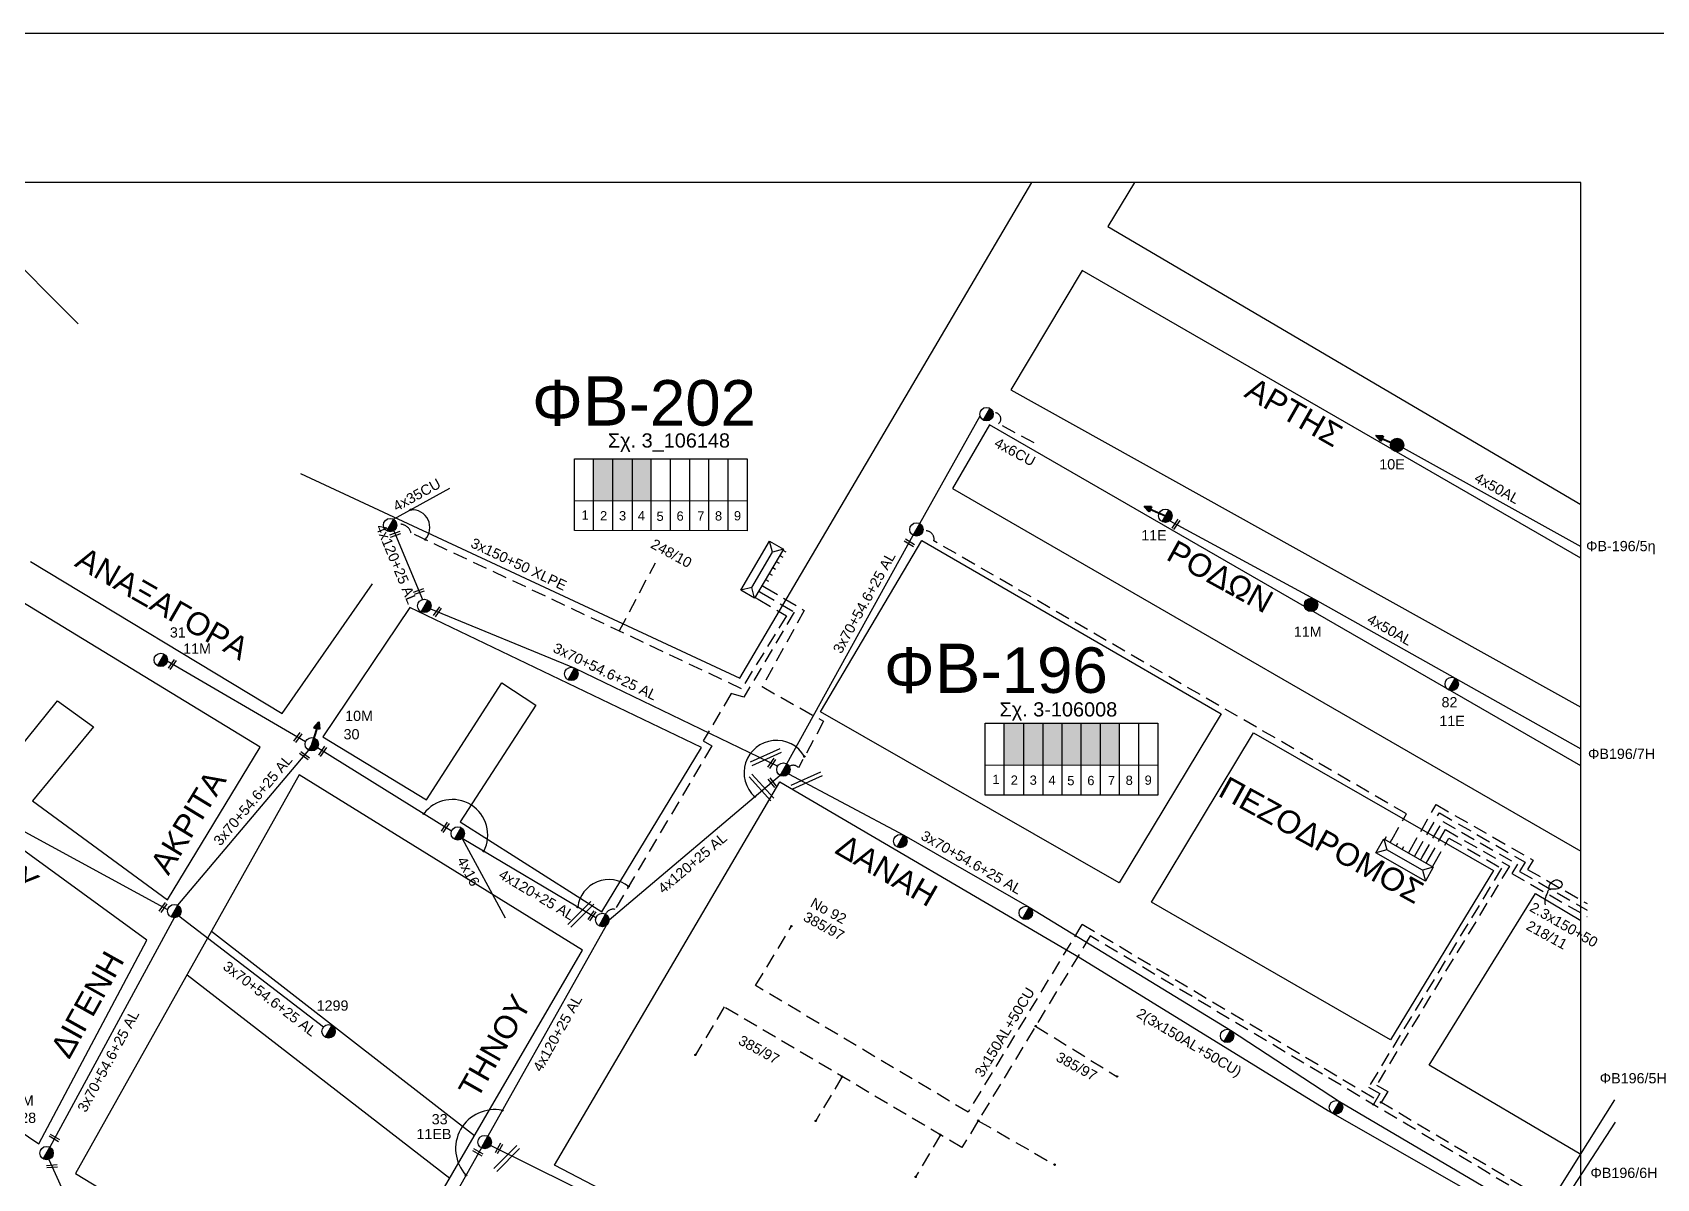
# Model space of a CAD drawing. Header units: millimetres. Extents: x 855 to 3091, y 750 to 2767.
# Drawn here: x 2662.5 to 2947.9, y 1571 to 1772.4 of the extents above; entities that cross this region are included whole.
import ezdxf
from ezdxf.enums import TextEntityAlignment as Align

# ---------------------------------------------------------------- set-up
doc = ezdxf.new("R2010")
doc.units = ezdxf.units.MM
doc.linetypes.add('DASHED', pattern=[19.05, 12.7, -6.35])
for name, color, linetype, lineweight in [('3x150+50', 7, 'Continuous', 30), ('3x150+50 XLPE', 7, 'SYN_LINE', 30), ('3x150AL+50CU', 7, 'Continuous', 30), ('3x70+54.6+25 AL', 7, 'SYN_LINE', 30), ('4x120+25 AL', 7, 'SYN_LINE', 30), ('4x16', 7, 'Continuous', 30), ('4x35CU', 7, 'DASHED', 30), ('4x50AL', 7, 'Continuous', 30), ('4x6CU', 7, 'Continuous', 30), ('Υπόβαθρο ΔΕΗ', 7, 'Continuous', 30)]:
    doc.layers.add(name, color=color, linetype=linetype, lineweight=lineweight)
for name, color, linetype in [('Pillar OTE', 7, 'Continuous'), ('TEXT ΚΑΛΩΔΙΩΝ', 7, 'Continuous'), ('Άγνωστα', 7, 'Continuous'), ('Επίτονοι', 7, 'Continuous'), ('Επιγραφές - Σχήματα', 7, 'Continuous'), ('Καλώδια ΧΤ   3x150AL+50CU', 7, 'DASHED'), ('Μηχανική τομή', 7, 'Continuous'), ('Στύλος Ξύλινος', 7, 'Continuous'), ('Στύλος Ξύλινος @ 1', 7, 'Continuous'), ('Στύλος ΦΜ', 7, 'Continuous'), ('Στύλος ΦΜ @ 1', 7, 'Continuous'), ('Συνδέσεις', 7, 'Continuous'), ('Τομή', 7, 'Continuous'), ('Υποσταθμός πόλεως', 7, 'Continuous')]:
    doc.layers.add(name, color=color, linetype=linetype)
doc.styles.add('arial', font='arial.ttf')
doc.styles.get("Standard").update_dxf_attribs({"font": 'arial.ttf'})
doc.linetypes.add('SYN_LINE', pattern='A,0.5,-0.0001,["/\\/\\/\\/",Standard,S=0.1,R=0,X=0,Y=-0.05],-0.25', length=0.7501)

# ---------------------------------------------------------------- blocks, each defined once
blk = doc.blocks.new('ΥΠΑΡΧΩΝ ΤΣΙΜΕΝΤΕΝΙΟΣ ΣΤΥΛΟΣ')
at = {"layer": 'Στύλος ΦΜ'}
blk.add_hatch(color=7, dxfattribs=at).paths.add_polyline_path([(-1.29, -2.28, 0.574793), (2.62, 0, 0.268822), (1.3, 2.27)])
at = {"layer": 'Στύλος ΦΜ', "color": 7}
blk.add_line((-1.29, -2.28), (1.3, 2.27), dxfattribs=at)
blk.add_circle((0, 0), 2.62, dxfattribs=at)
at = {"layer": 'Στύλος ΦΜ', "flags": 4}
for tag, p in [('ΤΥΠΟΣ', (-4.91, 3.03)), ('ΑΡΙΘΜΟΣ', (-4.68, 8.05))]:
    blk.add_attdef(tag, p, '', height=4, dxfattribs=at)
blk = doc.blocks.new('ΥΠΑΡΧΩΝ ΞΥΛΙΝΟΣ ΣΤΥΛΟΣ')
at = {"layer": 'Στύλος Ξύλινος'}
h = blk.add_hatch(color=7, dxfattribs=at)
h.paths.add_polyline_path([(-2.62, 0, 0.270008), (-1.29, -2.28), (1.3, 2.27, 0.576266)])
h.paths.add_polyline_path([(-1.29, -2.28, 0.574793), (2.62, 0, 0.268822), (1.3, 2.27)])
at = {"layer": 'Στύλος Ξύλινος', "color": 7}
blk.add_line((-1.29, -2.28), (1.3, 2.27), dxfattribs=at)
blk.add_circle((0, 0), 2.62, dxfattribs=at)
at = {"layer": 'Στύλος Ξύλινος', "flags": 4}
for tag, p in [('ΑΡΙΘΜΟΣ', (-4.91, 8.6)), ('ΤΥΠΟΣ', (-4.85, 3.39))]:
    blk.add_attdef(tag, p, '', height=4, dxfattribs=at)
blk = doc.blocks.new('ΕΠΙΤΟΝΟΣ')
at = {"layer": 'Επίτονοι', "lineweight": 40, "ltscale": 40}
blk.add_hatch(color=256, dxfattribs=at).paths.add_polyline_path([(-1.13, 6.47), (0, 9.1), (1.13, 6.47)])
for p, q in [((-1.13, 6.47), (0, 9.1)), ((1.13, 6.47), (-1.13, 6.47)), ((-1.13, 6.47), (0, 6.47)), ((0, 9.1), (1.13, 6.47)), ((0, 6.47), (0, 0))]:
    blk.add_line(p, q, dxfattribs=at)
blk = doc.blocks.new('ΥΠΟΣΤΑΘΜΟΣ ΠΟΛΕΩΣ 9 ΑΝΑΧΩΡΗΣΕΩΝ')
at = {"layer": 'Υποσταθμός πόλεως', "ltscale": 40}
for p, q in [((-9.63, -2.82), (-9.63, -4)), ((-7.12, -2.82), (-7.12, -4)), ((-4.84, -2.82), (-4.84, -4)), ((-2.36, -2.82), (-2.36, -4)), ((0.09, -2.82), (0.09, -4)), ((2.55, -2.82), (2.55, -4)), ((5.02, -2.82), (5.02, -4)), ((7.48, -2.82), (7.48, -4)), ((9.61, -2.82), (9.61, -4))]:
    blk.add_line(p, q, dxfattribs=at)
blk.add_lwpolyline([(-10.02, 2.82), (10.02, 2.82), (10.02, -2.82), (-10.02, -2.82)], close=True, dxfattribs=at)
for points in [[(-7.21, 0), (-10.02, 2.82)], [(-10.02, -2.82), (-7.21, 0)], [(-7.21, 0), (7.21, 0)], [(7.21, 0), (10.02, 2.82)], [(10.02, -2.82), (7.21, 0)]]:
    blk.add_lwpolyline(points, dxfattribs=at)
at = {"layer": 'Υποσταθμός πόλεως', "linetype": 'SYN_LINE', "ltscale": 40, "flags": 1}
for tag, p in [('ΜΕΤΑΣΧΗΜΑΤΙΣΜΟΣ', (10.79, 1.71)), ('ΙΣΧΥΣ', (10.77, -1.08)), ('ΑΡΙΘΜΟΣ', (10.89, -3.8))]:
    blk.add_attdef(tag, p, '', height=1.8, dxfattribs=at)
blk = doc.blocks.new('ΜΗΧΑΝΙΚΗ ΤΟΜΗ')
at = {"layer": 'Μηχανική τομή', "ltscale": 40}
for p, q in [((-1.9, 0.8), (5.7, 0.8)), ((-1.9, -0.8), (5.7, -0.8))]:
    blk.add_line(p, q, dxfattribs=at)
blk = doc.blocks.new('_ΣΥΝΔΕΣΗ')
at = {"layer": 'Συνδέσεις', "linetype": 'SYN_LINE', "ltscale": 40}
blk.add_hatch(color=256, dxfattribs=at).paths.add_polyline_path([(0.5, 0, 1), (-0.5, 0, 1)])
at = {"layer": 'Συνδέσεις'}
blk.add_circle((0, 0), 0.5, dxfattribs=at)
blk = doc.blocks.new('ΤΟΜΗ')
at = {"layer": 'Τομή', "ltscale": 40}
for p, q in [((-5.7, 0), (17.1, 0)), ((-5.7, -2.8), (17.1, -2.8))]:
    blk.add_line(p, q, dxfattribs=at)

msp = doc.modelspace()

# ---------------------------------------------------------------- hatches: boundary and pattern name
at = {"layer": 'Καλώδια ΧΤ   3x150AL+50CU', "linetype": 'DASHED', "lineweight": -3, "ltscale": 0.2}
h = msp.add_hatch(color=30, dxfattribs=at)
h.dxf.hatch_style = 1
h.paths.add_polyline_path([(2764.48, 1697.52), (2761.04, 1697.52), (2761.04, 1690.16), (2764.48, 1690.15)])
h = msp.add_hatch(color=6, dxfattribs=at)
h.dxf.hatch_style = 1
h.paths.add_polyline_path([(2764.48, 1690.15), (2767.92, 1690.15), (2767.92, 1697.52), (2764.48, 1697.52)])
h = msp.add_hatch(color=5, dxfattribs=at)
h.dxf.hatch_style = 1
h.paths.add_polyline_path([(2771.22, 1697.52), (2767.92, 1697.52), (2767.92, 1690.15), (2771.22, 1690.15)])
h = msp.add_hatch(color=2, dxfattribs=at)
h.dxf.hatch_style = 1
h.paths.add_polyline_path([(2836.66, 1651.05), (2833.22, 1651.05), (2833.22, 1643.69), (2836.66, 1643.69)])
h = msp.add_hatch(color=173, dxfattribs=at)
h.dxf.hatch_style = 1
h.paths.add_polyline_path([(2836.66, 1643.69), (2840.1, 1643.68), (2840.1, 1651.05), (2836.66, 1651.05)])
h = msp.add_hatch(color=6, dxfattribs=at)
h.dxf.hatch_style = 1
h.paths.add_polyline_path([(2843.4, 1651.05), (2840.1, 1651.05), (2840.1, 1643.68), (2843.4, 1643.68)])
h = msp.add_hatch(color=62, dxfattribs=at)
h.dxf.hatch_style = 1
h.paths.add_polyline_path([(2846.7, 1651.05), (2843.4, 1651.05), (2843.4, 1643.68), (2846.7, 1643.68)])
h = msp.add_hatch(color=27, dxfattribs=at)
h.dxf.hatch_style = 1
h.paths.add_polyline_path([(2850.08, 1651.04), (2846.79, 1651.04), (2846.79, 1643.68), (2850.08, 1643.67)])
h = msp.add_hatch(color=30, dxfattribs=at)
h.dxf.hatch_style = 1
h.paths.add_polyline_path([(2853.48, 1651.04), (2850.18, 1651.04), (2850.18, 1643.67), (2853.48, 1643.67)])

# ---------------------------------------------------------------- linework, layer by layer
at = {"layer": '3x150+50', "lineweight": -3}
msp.add_lwpolyline([(876.93, 763.69), (2934.6, 763.16), (2934.6, 1746.06), (876.93, 1746.06)], close=True, dxfattribs=at)
at = {"layer": '3x150+50', "color": 2, "linetype": 'DASHED', "lineweight": -3, "ltscale": 0.2}
msp.add_lwpolyline([(2901.36, 1630.56), (2903.95, 1635.09), (2820.88, 1683.09, 0.607413), (2818.93, 1684.72)], format="xyb", dxfattribs=at)
at = {"layer": '3x150+50', "color": 6, "linetype": 'DASHED', "lineweight": -3, "ltscale": 0.2}
msp.add_lwpolyline([(2790.6, 1673.93), (2796.31, 1670.57), (2787.46, 1655.58), (2785.28, 1656.23), (2780.34, 1647.93), (2781.85, 1647.07), (2764.84, 1618.31, 0.356063), (2763.19, 1617.48, -22.313535)], format="xyb", dxfattribs=at)
at = {"layer": '3x150+50', "color": 5, "linetype": 'DASHED', "lineweight": -3, "ltscale": 0.2}
msp.add_lwpolyline([(2791.18, 1674.91), (2798.08, 1670.85), (2790.68, 1657.46), (2801.49, 1651.36), (2797.09, 1643.21, 0.365697), (2795.46, 1643.44, -11.919928)], format="xyb", dxfattribs=at)
at = {"layer": '3x150+50', "color": 30, "linetype": 'DASHED', "lineweight": -3, "ltscale": 0.2}
msp.add_lwpolyline([(2904.56, 1628.72), (2909.15, 1636.73), (2926.2, 1626.96), (2925.22, 1625.34), (2935.67, 1619.35)], dxfattribs=at)
at = {"layer": '3x150+50', "color": 27, "linetype": 'DASHED', "lineweight": -3, "ltscale": 0.2}
msp.add_lwpolyline([(2905.62, 1628.12), (2909.72, 1635.26), (2924.81, 1626.6), (2923.83, 1624.99), (2935.68, 1618.19)], dxfattribs=at)
at = {"layer": '3x150+50', "color": 62, "linetype": 'DASHED', "lineweight": -3, "ltscale": 0.2}
msp.add_lwpolyline([(2906.7, 1627.5), (2910.3, 1633.77), (2923.43, 1626.24), (2922.44, 1624.63), (2935.69, 1617.04)], dxfattribs=at)
at = {"layer": '3x150+50 XLPE', "color": 30, "linetype": 'DASHED', "lineweight": -3, "ltscale": 0.2}
msp.add_lwpolyline([(2789.97, 1672.85), (2794.99, 1669.9), (2787.06, 1657.1), (2728.99, 1684.47, 0.415967), (2726.49, 1685.94)], format="xyb", dxfattribs=at)
msp.add_lwpolyline([(2765.59, 1667.22), (2771.94, 1679.24)], dxfattribs=at)
at = {"layer": '3x150AL+50CU', "color": 6, "linetype": 'DASHED', "lineweight": -3, "ltscale": 0.2}
for points in [[(2908.78, 1626.31), (2911.38, 1630.84), (2920.65, 1625.53), (2897.28, 1587.08), (2899.27, 1585.96), (2898.12, 1584.02)], [(2923.88, 1550.11), (2931.73, 1564.01), (2848.37, 1613.64), (2825.82, 1576.46), (2784.05, 1601.16), (2778.98, 1592.74)], [(2838.75, 1597.79), (2853.05, 1588.95)], [(2804.75, 1588.92), (2800.12, 1581.14)], [(2822.02, 1578.7), (2817.67, 1571.3)], [(2828.68, 1581.18), (2842.08, 1573.45)]]:
    msp.add_lwpolyline(points, dxfattribs=at)
at = {"layer": '3x150AL+50CU', "color": 173, "linetype": 'DASHED', "lineweight": -3, "ltscale": 0.2}
for points in [[(2907.69, 1626.93), (2910.79, 1632.34), (2922.04, 1625.89), (2898.67, 1587.44), (2900.66, 1586.33), (2899.49, 1584.37)], [(2925.88, 1548.9), (2934.23, 1563.69), (2846.91, 1615.68), (2826.89, 1582.68), (2789.55, 1604.91), (2795.85, 1615.36)]]:
    msp.add_lwpolyline(points, dxfattribs=at)
at = {"layer": '3x70+54.6+25 AL', "color": 2, "linetype": 'SYN_LINE', "lineweight": -3, "ltscale": 15}
for points in [[(2818.39, 1686.1), (2829, 1705.06)], [(2795.01, 1643.9), (2817.23, 1684.06)]]:
    msp.add_lwpolyline(points, dxfattribs=at)
at = {"layer": '3x70+54.6+25 AL', "color": 30, "linetype": 'SYN_LINE', "lineweight": -3, "ltscale": 15}
msp.add_lwpolyline([(2732.39, 1671.12), (2757.75, 1660.71), (2793.43, 1643.5)], dxfattribs=at)
at = {"layer": '3x70+54.6+25 AL', "color": 6, "linetype": 'SYN_LINE', "lineweight": -3, "ltscale": 15}
for points in [[(2710.45, 1647.78), (2686.15, 1661.92)], [(2710.96, 1646.31), (2687.97, 1619.03)], [(2736.11, 1632.08), (2712.54, 1646.7)], [(2686.23, 1618.24), (2649.94, 1637.98)], [(2687.34, 1616.83), (2665.53, 1576.51)], [(2688.19, 1617.15), (2713.61, 1597.66)], [(2665.33, 1574.37), (2672.57, 1558.29)]]:
    msp.add_lwpolyline(points, dxfattribs=at)
at = {"layer": '3x70+54.6+25 AL', "color": 173, "linetype": 'SYN_LINE', "lineweight": -3, "ltscale": 15}
msp.add_lwpolyline([(2795.32, 1642.11), (2815.57, 1631.33), (2837.63, 1618.71), (2873.01, 1597.1), (2892.15, 1584.55), (2926.95, 1564.03)], dxfattribs=at)
at = {"layer": '3x70+54.6+25 AL', "color": 5, "linetype": 'SYN_LINE', "lineweight": -3, "ltscale": 15}
msp.add_lwpolyline([(2741.35, 1576.39), (2716.72, 1532.62)], dxfattribs=at)
at = {"layer": '3x70+54.6+25 AL', "color": 85, "linetype": 'SYN_LINE', "lineweight": -3, "ltscale": 15}
msp.add_lwpolyline([(2888.65, 1492.96), (2864.66, 1513.08), (2824.1, 1533.72), (2785.14, 1555.89), (2742.94, 1576.81)], dxfattribs=at)
at = {"layer": '4x120+25 AL', "color": 30, "linetype": 'SYN_LINE', "lineweight": -3, "ltscale": 15}
msp.add_lwpolyline([(2725.96, 1684.86), (2730.99, 1672.77)], dxfattribs=at)
at = {"layer": '4x120+25 AL', "color": 5, "linetype": 'SYN_LINE', "lineweight": -3, "ltscale": 15}
msp.add_lwpolyline([(2793.85, 1641.86), (2763.79, 1616.43), (2742.51, 1578.44)], dxfattribs=at)
at = {"layer": '4x120+25 AL', "color": 6, "linetype": 'SYN_LINE', "lineweight": -3, "ltscale": 15}
msp.add_lwpolyline([(2761.49, 1616.82), (2738, 1630.78)], dxfattribs=at)
at = {"layer": '4x120+25 AL', "color": 62, "linetype": 'SYN_LINE', "lineweight": -3, "ltscale": 15}
msp.add_lwpolyline([(2927.93, 1564.71), (2940.58, 1584.85)], dxfattribs=at)
at = {"layer": '4x120+25 AL', "color": 27, "linetype": 'SYN_LINE', "lineweight": -3, "ltscale": 15}
msp.add_lwpolyline([(2929.1, 1563.08), (2940.69, 1580.93)], dxfattribs=at)
at = {"layer": '4x16', "color": 6, "linetype": 'SYN_LINE', "lineweight": -3, "ltscale": 15}
msp.add_lwpolyline([(2738, 1630.78), (2745.53, 1616.82)], dxfattribs=at)
at = {"layer": '4x35CU', "color": 30, "linetype": 'SYN_LINE', "lineweight": -3, "ltscale": 15}
msp.add_lwpolyline([(2725.9, 1686.86), (2735.83, 1692.33)], dxfattribs=at)
at = {"layer": '4x50AL', "color": 62, "linetype": 'Continuous', "lineweight": -3, "ltscale": 0.2}
msp.add_lwpolyline([(2903.36, 1699.4), (2934.6, 1682.1)], dxfattribs=at)
at = {"layer": '4x50AL', "color": 30, "linetype": 'Continuous', "lineweight": -3, "ltscale": 0.2}
msp.add_lwpolyline([(2862.33, 1686.6), (2887.76, 1672.84), (2912.48, 1658.94), (2934.6, 1646.5)], dxfattribs=at)
at = {"layer": '4x6CU', "color": 2, "linetype": 'DASHED', "lineweight": -3, "ltscale": 0.2}
msp.add_lwpolyline([(2838.53, 1700.28), (2832.24, 1703.66, 0.809167), (2831.3, 1705.56, -0.858425)], format="xyb", dxfattribs=at)
at = {"layer": 'Pillar OTE', "lineweight": -3, "ltscale": 40}
for points in [[(2757.71, 1684.88), (2757.71, 1697.52), (2788.05, 1697.52), (2788.05, 1684.85), (2757.71, 1684.88)], [(2761.04, 1684.87), (2761.04, 1697.52)], [(2764.48, 1684.87), (2764.48, 1697.52)], [(2767.92, 1684.87), (2767.92, 1697.52)], [(2771.22, 1684.86), (2771.22, 1697.52)], [(2774.6, 1684.86), (2774.6, 1697.52)], [(2778, 1684.86), (2778, 1697.52)], [(2781.34, 1684.85), (2781.34, 1697.52)], [(2784.73, 1684.85), (2784.73, 1697.52)], [(2757.71, 1690.16), (2788.05, 1690.13)], [(2829.9, 1638.41), (2829.9, 1651.05), (2860.23, 1651.05), (2860.23, 1638.38), (2829.9, 1638.41)], [(2833.22, 1638.41), (2833.22, 1651.05)], [(2836.66, 1638.4), (2836.66, 1651.05)], [(2840.1, 1638.4), (2840.1, 1651.05)], [(2843.4, 1638.4), (2843.4, 1651.05)], [(2846.79, 1638.39), (2846.79, 1651.05)], [(2850.18, 1638.39), (2850.18, 1651.05)], [(2853.52, 1638.39), (2853.52, 1651.05)], [(2856.91, 1638.38), (2856.91, 1651.05)], [(2829.9, 1643.69), (2860.23, 1643.66)]]:
    msp.add_lwpolyline(points, dxfattribs=at)
at = {"layer": 'Επιγραφές - Σχήματα', "lineweight": -3}
msp.add_lwpolyline([(854.53, 1772.42), (3089.94, 1772.28), (3090.64, 753.14), (854.53, 753.28)], close=True, dxfattribs=at)
at = {"layer": 'Υπόβαθρο ΔΕΗ', "lineweight": -3}
for points in [[(2709.58, 1694.93), (2786.79, 1658.94), (2838.09, 1746.06)], [(2856.12, 1746.06), (2851.44, 1738.35), (2934.6, 1689.46)], [(2608.88, 1690.77), (2629.9, 1710.86), (2655.93, 1735.77), (2670.5, 1721.22)], [(2934.6, 1680.05), (2846.95, 1730.58), (2834.42, 1709.63), (2934.6, 1653.86)], [(2934.6, 1643.53), (2830.63, 1703.45), (2824.14, 1692.3), (2934.6, 1628.56)], [(2662.13, 1679.46), (2706.33, 1652.72), (2722.24, 1675.54)], [(2656.15, 1641.72), (2666.85, 1654.98), (2673.18, 1650.41), (2662.47, 1637.4), (2686.17, 1619.98), (2702.5, 1646.82), (2658.18, 1673.81)], [(2646.63, 1588.52), (2663.56, 1577.12), (2682.53, 1612.92), (2633.38, 1648.72)], [(2934.6, 1575.26), (2907.92, 1590.94), (2926.62, 1621.08), (2934.6, 1616.38)], [(2693.92, 1614.48), (2740.13, 1578.55)], [(2689.64, 1606.83), (2735.78, 1571.08)]]:
    msp.add_lwpolyline(points, dxfattribs=at)
for points in [[(2818.79, 1683.14), (2871.35, 1652.7), (2853.43, 1622.96), (2800.94, 1653.04)], [(2713.46, 1648.63), (2731.73, 1637.55), (2744.95, 1658.15), (2750.93, 1654.22), (2737.64, 1633.69), (2762.55, 1617.87), (2780.06, 1646.74), (2728.8, 1671.35)], [(2877.08, 1649.36), (2919.26, 1625.17), (2901.14, 1595.36), (2859.1, 1619.59)], [(2670.04, 1571.87), (2718.95, 1542.16), (2759.12, 1611.17), (2709.32, 1641.96)], [(2793.81, 1640.75), (2846.61, 1609.78), (2890.26, 1582.91), (2926.38, 1562.25), (2892.01, 1501.46), (2754.23, 1573.34)]]:
    msp.add_lwpolyline(points, close=True, dxfattribs=at)
for centre, radius, start, end in [((2729.15, 1685.41), 3.14, 317.7346, 93.7617), ((2793.21, 1642.33), 5.69, 29.7572, 228.0991), ((2736.23, 1631.38), 6.24, 332.8279, 143.275), ((2763.76, 1618.02), 5.53, 51.2799, 172.6101), ((2743.68, 1576.26), 6.86, 78.4419, 222.8093)]:
    msp.add_arc(centre, radius, start, end, dxfattribs=at)
msp.add_spline([(2929.16, 1621.68), (2929.02, 1622.4), (2929.35, 1622.97), (2930.5, 1623.51), (2931.28, 1622.65), (2930.56, 1621.92), (2929.28, 1621.86), (2928.93, 1621.73), (2928.7, 1621.27), (2928.27, 1620.11), (2928.29, 1619.12)], degree=3, dxfattribs=at)

# ---------------------------------------------------------------- block references
at = {"layer": 'Επίτονοι', "lineweight": -3, "xscale": 0.449999999999818, "yscale": 0.449999999999818, "zscale": 0.449999999999818}
for p, rotation in [((2902.3, 1699.92), 66.30421483299578), ((2861.56, 1687.49), 66.30421483299578), ((2711.54, 1647.34), 342.6504461399322)]:
    msp.add_blockref('ΕΠΙΤΟΝΟΣ', p, dxfattribs=dict(at, rotation=rotation))
at = {"layer": 'Μηχανική τομή', "lineweight": -3, "zscale": 0.4999999999999997}
for p, xscale, yscale, rotation in [((2726.61, 1684.36), 0.2499999999999996, 0.2499999999999996, 199.5512170538467), ((2863.66, 1686.36), 0.2499999999999997, 0.2499999999999997, 234.9952030051229), ((2816.17, 1683), 0.2499999999999997, 0.2499999999999997, 327.7817760643617), ((2730.8, 1674.29), 0.2499999999999996, 0.2499999999999996, 199.5512170538467), ((2733.86, 1670.99), 0.2499999999999997, 0.2499999999999997, 234.9952030051229), ((2687.27, 1661.75), 0.2499999999999997, 0.2499999999999997, 234.9952030051229), ((2709.34, 1648.91), 0.2499999999999997, 0.2499999999999997, 234.9952030051229), ((2713.7, 1646.47), 0.2499999999999997, 0.2499999999999997, 234.9952030051229), ((2709.89, 1645.64), 0.2499999999999997, 0.2499999999999997, 323.9057876793506), ((2792.63, 1644.37), 0.2499999999999997, 0.2499999999999997, 234.9952030051229), ((2792.15, 1640.96), 0.2499999999999997, 0.2499999999999997, 307.2714746989741), ((2735.24, 1633.11), 0.2499999999999997, 0.2499999999999997, 234.9952030051229), ((2685.66, 1619.03), 0.2499999999999997, 0.2499999999999997, 234.9952030051229), ((2761.03, 1617.58), 0.2499999999999997, 0.2499999999999997, 234.9952030051229), ((2666.73, 1577.87), 0.2499999999999997, 0.2499999999999997, 148.908437610711), ((2740.29, 1575.86), 0.2499999999999997, 0.2499999999999997, 331.229977381146), ((2744.64, 1576.69), 0.2499999999999997, 0.2499999999999997, 240.6987060278223), ((2666.36, 1573.17), 0.2499999999999997, 0.2499999999999997, 184.258688355785)]:
    msp.add_blockref('ΜΗΧΑΝΙΚΗ ΤΟΜΗ', p, dxfattribs=dict(at, xscale=xscale, yscale=yscale, rotation=rotation))
at = {"layer": 'Στύλος Ξύλινος @ 1', "lineweight": -3, "ltscale": 40}
ref = msp.add_blockref('ΥΠΑΡΧΩΝ ΞΥΛΙΝΟΣ ΣΤΥΛΟΣ', (2902.3, 1699.92), dxfattribs=dict(at, xscale=0.4499999999998181, yscale=0.4499999999998181, zscale=0.4499999999998181))
ref.add_attrib('ΤΥΠΟΣ', '10E', (2899.16, 1695.63), dxfattribs={"layer": 'Στύλος Ξύλινος', "height": 1.8, "flags": 4})
ref = msp.add_blockref('ΥΠΑΡΧΩΝ ΞΥΛΙΝΟΣ ΣΤΥΛΟΣ', (2887.17, 1671.82), dxfattribs=dict(at, xscale=0.4499999999998181, yscale=0.4499999999998181, zscale=0.4499999999998181))
ref.add_attrib('ΤΥΠΟΣ', '11M', (2884.14, 1666.21), dxfattribs={"layer": 'Στύλος Ξύλινος', "height": 1.8, "flags": 4})
at = {"layer": 'Στύλος ΦΜ @ 1', "lineweight": -3, "ltscale": 40, "xscale": 0.4499999999998181, "yscale": 0.4499999999998181, "zscale": 0.4499999999998181}
for p in [(2830.14, 1705.34), (2725.31, 1685.84), (2817.81, 1685.08), (2731.33, 1671.64), (2757.16, 1659.69), (2794.43, 1642.88), (2737.21, 1631.66), (2814.98, 1630.31), (2687.39, 1618.01), (2837.04, 1617.69), (2762.61, 1616.45), (2872.42, 1596.08), (2891.56, 1583.53)]:
    msp.add_blockref('ΥΠΑΡΧΩΝ ΤΣΙΜΕΝΤΕΝΙΟΣ ΣΤΥΛΟΣ', p, dxfattribs=at)
at = {"layer": 'Στύλος ΦΜ @ 1', "lineweight": -3, "ltscale": 40}
ref = msp.add_blockref('ΥΠΑΡΧΩΝ ΤΣΙΜΕΝΤΕΝΙΟΣ ΣΤΥΛΟΣ', (2861.56, 1687.49), dxfattribs=dict(at, xscale=0.4499999999998181, yscale=0.4499999999998181, zscale=0.4499999999998181))
ref.add_attrib('ΤΥΠΟΣ', '11E', (2857.33, 1683.16), dxfattribs={"layer": 'Στύλος ΦΜ', "height": 1.8, "flags": 4})
ref = msp.add_blockref('ΥΠΑΡΧΩΝ ΤΣΙΜΕΝΤΕΝΙΟΣ ΣΤΥΛΟΣ', (2685, 1662.16), dxfattribs=dict(at, xscale=0.449999999999818, yscale=0.449999999999818, zscale=0.449999999999818))
ref.add_attrib('ΤΥΠΟΣ', '31', (2686.6, 1666.09), dxfattribs={"layer": 'Στύλος ΦΜ', "height": 1.8, "flags": 4})
ref.add_attrib('ΑΡΙΘΜΟΣ', '11M', (2688.94, 1663.24), dxfattribs={"layer": 'Στύλος ΦΜ', "height": 1.8, "flags": 4})
ref = msp.add_blockref('ΥΠΑΡΧΩΝ ΤΣΙΜΕΝΤΕΝΙΟΣ ΣΤΥΛΟΣ', (2911.89, 1657.92), dxfattribs=dict(at, xscale=0.4499999999998181, yscale=0.4499999999998181, zscale=0.4499999999998181))
ref.add_attrib('ΤΥΠΟΣ', '11E', (2909.71, 1650.53), dxfattribs={"layer": 'Στύλος ΦΜ', "height": 1.8, "flags": 4})
ref.add_attrib('ΑΡΙΘΜΟΣ', '82', (2910.1, 1653.82), dxfattribs={"layer": 'Στύλος ΦΜ', "height": 1.8, "flags": 4})
ref = msp.add_blockref('ΥΠΑΡΧΩΝ ΤΣΙΜΕΝΤΕΝΙΟΣ ΣΤΥΛΟΣ', (2711.54, 1647.34), dxfattribs=dict(at, xscale=0.449999999999818, yscale=0.449999999999818, zscale=0.449999999999818))
ref.add_attrib('ΤΥΠΟΣ', '30', (2717.13, 1648.19), dxfattribs={"layer": 'Στύλος ΦΜ', "height": 1.8, "flags": 4})
ref.add_attrib('ΑΡΙΘΜΟΣ', '10M', (2717.41, 1651.42), dxfattribs={"layer": 'Στύλος ΦΜ', "height": 1.8, "flags": 4})
ref = msp.add_blockref('ΥΠΑΡΧΩΝ ΤΣΙΜΕΝΤΕΝΙΟΣ ΣΤΥΛΟΣ', (2714.5, 1596.88), dxfattribs=dict(at, xscale=0.4499999999998181, yscale=0.4499999999998181, zscale=0.4499999999998181))
ref.add_attrib('ΑΡΙΘΜΟΣ', '1299', (2712.4, 1600.51), dxfattribs={"layer": 'Στύλος ΦΜ', "height": 1.8, "flags": 4})
ref = msp.add_blockref('ΥΠΑΡΧΩΝ ΤΣΙΜΕΝΤΕΝΙΟΣ ΣΤΥΛΟΣ', (2664.94, 1575.48), dxfattribs=dict(at, xscale=0.4499999999998181, yscale=0.4499999999998181, zscale=0.4499999999998181))
ref.add_attrib('ΤΥΠΟΣ', '28', (2660.3, 1580.79), dxfattribs={"layer": 'Στύλος ΦΜ', "height": 1.8, "flags": 4})
ref.add_attrib('ΑΡΙΘΜΟΣ', '11M', (2657.8, 1583.84), dxfattribs={"layer": 'Στύλος ΦΜ', "height": 1.8, "flags": 4})
ref = msp.add_blockref('ΥΠΑΡΧΩΝ ΤΣΙΜΕΝΤΕΝΙΟΣ ΣΤΥΛΟΣ', (2741.93, 1577.42), dxfattribs=dict(at, xscale=0.4499999999998181, yscale=0.4499999999998181, zscale=0.4499999999998181))
ref.add_attrib('ΤΥΠΟΣ', '33', (2732.62, 1580.53), dxfattribs={"layer": 'Στύλος ΦΜ', "height": 1.8, "flags": 4})
ref.add_attrib('ΑΡΙΘΜΟΣ', '11EB', (2729.94, 1577.93), dxfattribs={"layer": 'Στύλος ΦΜ', "height": 1.8, "flags": 4})
at = {"layer": 'Συνδέσεις', "lineweight": -3, "xscale": 0.25, "yscale": 0.25, "zscale": 0.25}
for p in [(2728.95, 1688.54), (2731.48, 1683.31), (2798.14, 1645.16), (2789.41, 1638.11), (2731.23, 1635.12), (2741.78, 1628.53), (2767.22, 1622.34), (2758.27, 1618.73), (2795.85, 1615.36), (2838.76, 1597.79), (2778.98, 1592.74), (2804.75, 1588.92), (2853.06, 1588.95), (2898.12, 1584.03), (2899.49, 1584.38), (2745.06, 1582.98), (2828.68, 1581.18), (2800.12, 1581.14), (2822.02, 1578.71), (2842.08, 1573.45), (2738.65, 1571.6), (2817.67, 1571.3)]:
    msp.add_blockref('_ΣΥΝΔΕΣΗ', p, dxfattribs=at)
at = {"layer": 'Τομή', "lineweight": -3, "xscale": 0.2499999999999996, "yscale": 0.2499999999999996, "zscale": 0.2499999999999996}
for p, rotation in [((2789.94, 1644.81), 24.14111223964568), ((2789.87, 1641.01), 312.1892763194016), ((2797.12, 1640.71), 24.14111223964568), ((2757.58, 1616.69), 44.97934220128096), ((2744.56, 1573.77), 44.97934220128096)]:
    msp.add_blockref('ΤΟΜΗ', p, dxfattribs=dict(at, rotation=rotation))
at = {"layer": 'Υποσταθμός πόλεως', "lineweight": -3}
for p, xscale, yscale, zscale, rotation in [((2790.69, 1678.01), 0.4999999999999999, 0.4999999999999999, 0.4999999999999999, 59.5083979219021), ((2903.61, 1626.97), 0.4999999999999997, 0.4999999999999997, 0.4999999999999997, 150.1769228487895)]:
    msp.add_blockref('ΥΠΟΣΤΑΘΜΟΣ ΠΟΛΕΩΣ 9 ΑΝΑΧΩΡΗΣΕΩΝ', p, dxfattribs=dict(at, xscale=xscale, yscale=yscale, zscale=zscale, rotation=rotation))

# ---------------------------------------------------------------- texts
at = {"lineweight": -3, "ltscale": 40, "char_height": 4, "width": 65.6312, "attachment_point": 1, "style": 'arial'}
for s, insert, rotation in [('APTHΣ', (2877.2, 1712), 330.258), ('ANAΞAΓOPA', (2671.66, 1682.21), 330.1688), ('POΔΩN', (2863.42, 1683.4), 331.1444), ('ΠΕΖΟΔΡΟΜΟΣ', (2872.55, 1641.86), 331.1444), ('ΔANAH', (2805.29, 1631.75), 329.8583), ('THNOY', (2737.14, 1586.77), 60.3635)]:
    msp.add_mtext(s, dxfattribs=dict(at, insert=insert, rotation=rotation))
at = {"lineweight": -3, "ltscale": 30, "char_height": 1.63, "width": 11.2573, "attachment_point": 1}
for s, insert in [('1', (2758.96, 1688.44)), ('2', (2762.2, 1688.3)), ('3', (2765.53, 1688.3)), ('4', (2768.83, 1688.3)), ('5', (2772.13, 1688.22)), ('6', (2775.65, 1688.25)), ('7', (2779.28, 1688.25)), ('8', (2782.4, 1688.28)), ('9', (2785.73, 1688.3)), ('1', (2831.14, 1641.97)), ('2', (2834.38, 1641.84)), ('3', (2837.71, 1641.84)), ('4', (2841.01, 1641.84)), ('5', (2844.32, 1641.76)), ('6', (2847.84, 1641.78)), ('7', (2851.47, 1641.78)), ('8', (2854.58, 1641.81)), ('9', (2857.91, 1641.84))]:
    msp.add_mtext(s, dxfattribs=dict(at, insert=insert))
at = {"layer": 'TEXT ΚΑΛΩΔΙΩΝ', "linetype": 'Continuous', "lineweight": -3, "ltscale": 0.2}
for s, rotation, p in [('4x6CU', 331.7323, (2835.13, 1698.71)), ('4x35CU', 28.8406, (2730, 1691.17)), ('4x50AL', 331.0235, (2919.85, 1692.33)), ('4x120+25 AL', 292.5692, (2726.44, 1679.01)), ('3x150+50 XLPE', 334.7616, (2747.94, 1678.97)), ('3x70+54.6+25 AL', 61.0474, (2808.63, 1672.23)), ('4x50AL', 330.6509, (2901, 1667.46)), ('3x70+54.6+25 AL', 334.2496, (2763.11, 1660.12)), ('3x70+54.6+25 AL', 49.8819, (2701.19, 1637.51)), ('4x120+25 AL', 40.2309, (2778.44, 1626.47)), ('3x70+54.6+25 AL', 330.2254, (2827.49, 1626.58)), ('4x16', 298.335, (2739.08, 1624.99)), ('4x120+25 AL', 329.2697, (2751.09, 1620.9)), ('2.3x150+50', 330.1769, (2931.61, 1615.62)), ('3x70+54.6+25 AL', 322.5185, (2704.19, 1602.62)), ('3x150AL+50CU', 58.7617, (2833.3, 1596.72)), ('4x120+25 AL', 60.7516, (2754.72, 1596.55)), ('3x70+54.6+25 AL', 61.5833, (2675.77, 1591.65)), ('2(3x150AL+50CU)', 329.2299, (2865.77, 1594.95))]:
    msp.add_text(s, height=1.8, rotation=rotation, dxfattribs=at).set_placement(p, align=Align.MIDDLE_CENTER)
at = {"layer": 'Άγνωστα', "color": 7, "lineweight": -3, "char_height": 2.5, "width": 4.551914400963142e-14, "attachment_point": 1}
for s, insert in [('Σχ. 3_106148', (2763.58, 1701.97)), ('Σχ. 3-106008', (2832.41, 1654.71))]:
    msp.add_mtext(s, dxfattribs=dict(at, insert=insert))
at = {"layer": 'Άγνωστα', "lineweight": -3, "ltscale": 40, "char_height": 1.8, "width": 12.7137, "attachment_point": 1, "rotation": 331.2963, "style": 'arial'}
for s, insert in [('\\pt3.6;248/10', (2771.81, 1683.53)), ('\\pt3.6;No 92', (2799.86, 1620.46)), ('\\pt3.6;385/97', (2798.62, 1618.01)), ('\\pt3.6;218/11', (2925.67, 1616.46)), ('\\pt3.6;385/97', (2787.2, 1596.3)), ('\\pt3.6;385/97', (2843.03, 1593.37))]:
    msp.add_mtext(s, dxfattribs=dict(at, insert=insert))
at = {"layer": 'Άγνωστα', "lineweight": -3, "ltscale": 0.2, "char_height": 1.8, "width": 18.6352, "attachment_point": 1, "style": 'arial'}
for s, insert in [('ΦB-196/5η', (2935.5, 1683.06)), ('ΦB196/7H', (2935.84, 1646.55)), ('ΦB196/5H', (2937.9, 1589.54)), ('ΦB196/6H', (2936.27, 1572.91))]:
    msp.add_mtext(s, dxfattribs=dict(at, insert=insert))
at = {"layer": 'Υπόβαθρο ΔΕΗ', "lineweight": -3}
for s, rotation, p in [('ΑΚΡΙΤΑ', 58.6786, (2689.8, 1633.65)), ('ΑΙΣΩΠΟΥ', 323.9388, (2652.67, 1629.72)), ('ΔΙΓΕΝΗ', 60.8375, (2672.08, 1601.61))]:
    msp.add_text(s, height=4, rotation=rotation, dxfattribs=at).set_placement(p, align=Align.MIDDLE_CENTER)
at = {"layer": 'Υπόβαθρο ΔΕΗ', "lineweight": -3, "char_height": 8, "width": 84.6573, "attachment_point": 1}
for s, insert in [('Φ{\\H1.0833x;B}-202', (2750.26, 1712)), ('Φ{\\H1.0833x;B}-196', (2812.09, 1665.02))]:
    msp.add_mtext(s, dxfattribs=dict(at, insert=insert))

doc.saveas('drawing.dxf')
